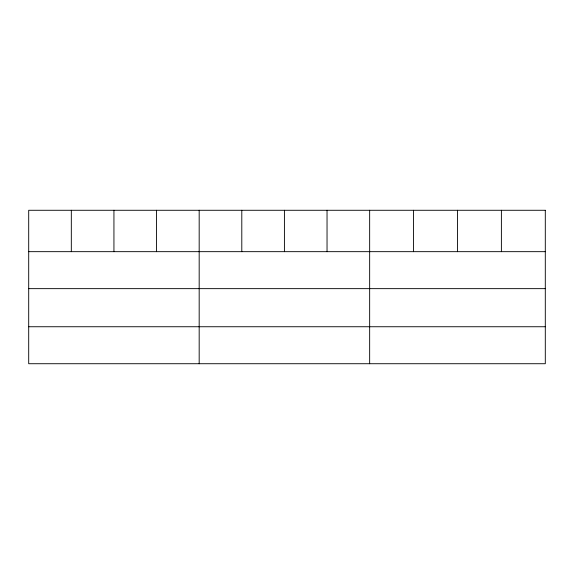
<?xml version="1.0" encoding="UTF-8"?>
<svg xmlns="http://www.w3.org/2000/svg" width="574" height="574" viewBox="0 0 574 574"><rect width="100%" height="100%" fill="white"/><g stroke="black" fill="none" stroke-linecap="round" stroke-linejoin="round"><path stroke-width="0.86" d="M28.7 251.663L545.3 251.663M28.7 288.643L545.3 288.643M28.7 326.742L545.3 326.742M501.389 210.278L501.389 251.663M457.478 210.278L457.478 251.663M413.567 210.278L413.567 251.663M369.656 210.278L369.656 363.722M327.037 210.278L327.037 251.663M284.417 210.278L284.417 251.663M241.798 210.278L241.798 251.663M199.178 210.278L199.178 363.722M156.559 210.278L156.559 251.663M113.939 210.278L113.939 251.663M71.32 210.278L71.32 251.663M545.3 210.278L28.7 210.278L28.7 363.722L545.3 363.722L545.3 210.278"/></g></svg>
